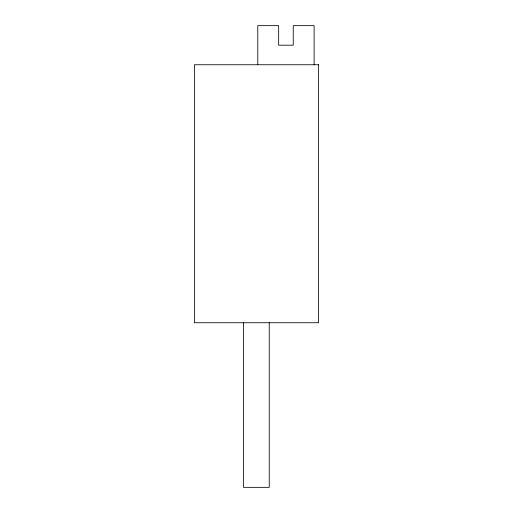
<?xml version="1.0" encoding="UTF-8"?>
<svg xmlns="http://www.w3.org/2000/svg" width="513" height="513" viewBox="0 0 513 513"><rect width="100%" height="100%" fill="white"/><g stroke="black" fill="none" stroke-linecap="round" stroke-linejoin="round"><path stroke-width="0.77" d="M314.116 64.747L314.116 25.65L293.244 25.65L293.244 45.195L278.662 45.195L278.662 25.65L257.789 25.65L257.789 64.747M269.235 322.735L269.235 487.35L243.508 487.35L243.508 322.735M318.618 64.747L194.382 64.747L194.382 322.735L318.618 322.735L318.618 64.747"/></g></svg>
